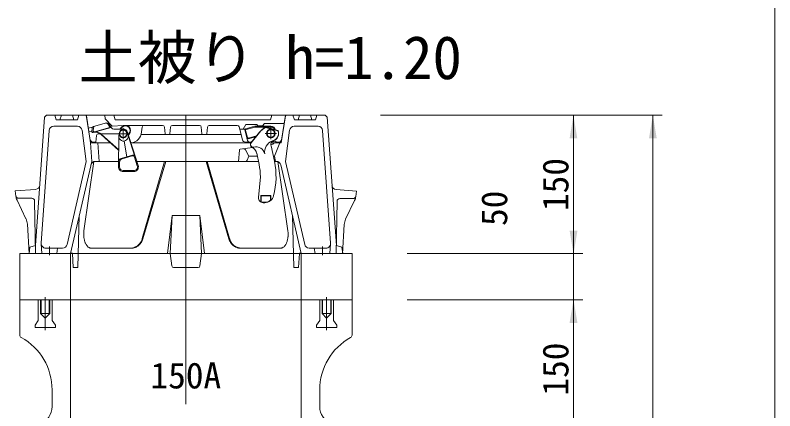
# Model space of a CAD drawing. Units: millimetres, scale not verified. Extents: x -6861 to 6881, y -3554 to 3095.
# Drawn here: x 6038 to 6861, y 736 to 1165 of the extents above; entities that cross this region are included whole.
import ezdxf
from ezdxf.enums import TextEntityAlignment as Align

# ---------------------------------------------------------------- set-up
doc = ezdxf.new("R2010")
doc.units = ezdxf.units.MM
doc.header["$LTSCALE"] = 20
for name, color, linetype, lineweight in [('0-3_TEMP', 3, 'Continuous', 18), ('0-4_細線', 7, 'Continuous', 18), ('0-6_寸法', 1, 'Continuous', 18), ('0-7_注釈', 1, 'Continuous', 18), ('0-9_枠線', 6, 'Continuous', 18)]:
    doc.layers.add(name, color=color, linetype=linetype, lineweight=lineweight)
doc.styles.add('ＭＳ ゴシック', font='')
doc.styles.get('ＭＳ ゴシック').set_extended_font_data('MS Gothic')

msp = doc.modelspace()

# ---------------------------------------------------------------- linework, layer by layer
at = {"layer": '0-3_TEMP'}
for p, q in [((6222.8, 1056.78), (6222.8, 891.78)), ((6074.8, 914.7), (6074.8, 905.25)), ((6370.8, 914.7), (6370.8, 905.25)), ((6099.8, 906.78), (6106.2, 906.78)), ((6205.8, 906.78), (6239.8, 906.78)), ((6222.8, 906.78), (6222.8, 743.78)), ((6339.4, 906.78), (6345.8, 906.78)), ((6070.3, 859.78), (6070.3, 823.78)), ((6375.3, 859.78), (6375.3, 823.78))]:
    msp.add_line(p, q, dxfattribs=at)
at = {"layer": '0-4_細線'}
for p, q in [((6069.65, 1054.78), (6059.8, 915.78)), ((6069.65, 1054.78), (6071.8, 1056.78)), ((6071.8, 1056.78), (6373.8, 1056.78)), ((6080.8, 1056.78), (6082.3, 1051.78)), ((6087.8, 1056.78), (6086.3, 1051.78)), ((6099.8, 1056.78), (6101.3, 1051.78)), ((6106.8, 1056.78), (6105.3, 1051.78)), ((6114.3, 1056.78), (6114.89, 1056.18)), ((6119.07, 1029.78), (6114.8, 1056.78)), ((6114.89, 1056.18), (6119.55, 1026.78)), ((6134.8, 1056.78), (6135.3, 1052.78)), ((6144.8, 1056.78), (6146.3, 1051.78)), ((6315.8, 1056.78), (6314.3, 1051.78)), ((6330.7, 1056.18), (6326.05, 1026.78)), ((6326.52, 1029.78), (6330.8, 1056.78)), ((6331.3, 1056.78), (6330.7, 1056.18)), ((6338.8, 1056.78), (6340.3, 1051.78)), ((6345.8, 1056.78), (6344.3, 1051.78)), ((6357.8, 1056.78), (6359.3, 1051.78)), ((6364.8, 1056.78), (6363.3, 1051.78)), ((6375.94, 1054.78), (6373.8, 1056.78)), ((6375.94, 1054.78), (6385.8, 915.78)), ((6082.3, 1051.78), (6105.3, 1051.78)), ((6122.68, 1044.59), (6136.9, 1048.4)), ((6135.3, 1052.78), (6142.8, 1044.78)), ((6138.07, 1047.3), (6140.57, 1043.52)), ((6138.77, 1047.95), (6139.63, 1048.15)), ((6139.09, 1047.57), (6142.03, 1043.12)), ((6142.8, 1044.78), (6154.8, 1045.78)), ((6314.3, 1051.78), (6146.3, 1051.78)), ((6154.8, 1045.78), (6175.65, 1045.78)), ((6197.49, 1045.78), (6166.47, 1045.78)), ((6237.49, 1045.78), (6208.11, 1045.78)), ((6278.44, 1045.78), (6248.11, 1045.78)), ((6299.8, 1046.78), (6300.8, 1045.28)), ((6307.8, 1047.78), (6305.8, 1045.28)), ((6307.8, 1047.78), (6329.37, 1047.78)), ((6363.3, 1051.78), (6340.3, 1051.78)), ((6074.63, 1040.13), (6065.98, 918.13)), ((6079.62, 1044.78), (6105.41, 1044.78)), ((6110.37, 1040.43), (6114.8, 1006.78)), ((6116.99, 1042.92), (6121.73, 1044.02)), ((6117.62, 1038.96), (6120.78, 1039.69)), ((6120.73, 1039.29), (6121.22, 1042.93)), ((6121.85, 1038.16), (6141.78, 1043.5)), ((6121.9, 1038.17), (6122.34, 1038.25)), ((6122.35, 1040.07), (6122.96, 1044.67)), ((6123.6, 1038.97), (6141.59, 1043.79)), ((6141.18, 1044.4), (6142.8, 1044.78)), ((6144.53, 1041.78), (6154.8, 1041.78)), ((6153.41, 1044.17), (6151.02, 1041.78)), ((6151.73, 1041.78), (6153.76, 1043.81)), ((6154.8, 1042.78), (6154.8, 1030.78)), ((6171.06, 1002.3), (6159.56, 1038.3)), ((6174.84, 1038.64), (6175.3, 1043.95)), ((6199.48, 1043.98), (6200.21, 1036.68)), ((6206.12, 1043.98), (6205.39, 1036.68)), ((6240.21, 1036.68), (6239.48, 1043.98)), ((6245.39, 1036.68), (6246.12, 1043.98)), ((6284.2, 1030), (6280.37, 1044.29)), ((6281.05, 1041.78), (6286.74, 1041.78)), ((6289.58, 1029.26), (6286.48, 1040.81)), ((6287.19, 1042.04), (6297.42, 1044.78)), ((6289.41, 1032.78), (6287.4, 1040.28)), ((6288.11, 1041.5), (6297.52, 1044.03)), ((6302.39, 1038.29), (6293.29, 1026.9)), ((6302.58, 1038.13), (6293.49, 1026.74)), ((6297.42, 1044.78), (6314.8, 1044.78)), ((6297.52, 1044.03), (6314.8, 1044.03)), ((6300.8, 1045.28), (6305.8, 1045.28)), ((6308.99, 1043.76), (6309.02, 1043.49)), ((6308.99, 1043.76), (6322.73, 1040.08)), ((6309.02, 1043.49), (6322.54, 1039.87)), ((6314.8, 1031.03), (6314.8, 1043.03)), ((6322.54, 1039.87), (6322.73, 1040.08)), ((6335.22, 1040.43), (6330.8, 1006.78)), ((6365.97, 1044.78), (6340.18, 1044.78)), ((6370.96, 1040.13), (6379.61, 918.13)), ((6119.07, 1029.78), (6121.07, 1027.78)), ((6119.07, 1029.78), (6121.07, 1027.78)), ((6119.07, 1029.78), (6121.07, 1027.78)), ((6119.07, 1029.78), (6121.07, 1027.78)), ((6125.83, 1034.99), (6125.07, 1027.78)), ((6129.44, 1036.78), (6127.76, 1036.78)), ((6149.8, 1018.78), (6130.83, 1035.85)), ((6131.31, 1036.78), (6149.48, 1036.78)), ((6149.94, 1019.32), (6131.41, 1036)), ((6148.8, 1036.78), (6160.8, 1036.78)), ((6149.8, 1000.81), (6150.05, 1033.73)), ((6150.05, 1033.73), (6150.31, 1037.12)), ((6167.41, 1012.18), (6159.89, 1035.74)), ((6160.24, 1036.15), (6160.83, 1036.74)), ((6160.42, 1035.62), (6161.19, 1036.39)), ((6282.65, 1035.78), (6174.25, 1035.78)), ((6290.1, 1031.18), (6298.38, 1033.4)), ((6290.63, 1032.07), (6299.16, 1034.36)), ((6308.8, 1037.03), (6320.8, 1037.03)), ((6324.52, 1027.78), (6326.52, 1029.78)), ((6119.55, 1026.78), (6120.8, 1006.78)), ((6119.55, 1026.78), (6140.67, 1026.78)), ((6125.07, 1027.78), (6121.07, 1027.78)), ((6127.3, 1026.78), (6128.8, 1006.78)), ((6158.6, 1011.59), (6156, 1028.85)), ((6164.49, 1026.78), (6222.8, 1026.78)), ((6292.96, 1026.78), (6222.8, 1026.78)), ((6281.6, 1019.88), (6294.79, 1021.65)), ((6287.1, 1027.78), (6293.82, 1027.78)), ((6315.14, 1023.56), (6318.69, 1006.87)), ((6326.05, 1026.78), (6315.44, 1026.78)), ((6315.9, 1027.99), (6320.09, 1028.78)), ((6324.55, 1026.78), (6318.8, 1012.28)), ((6320.2, 1027.78), (6320.09, 1028.78)), ((6320.2, 1027.78), (6324.52, 1027.78)), ((6152.76, 1010.07), (6164.97, 1013.5)), ((6153.72, 1009.63), (6164.66, 1012.7)), ((6280.73, 1018.97), (6279.8, 1006.78)), ((6287.43, 1019.27), (6290.8, 1012.28)), ((6299.47, 1015.55), (6302.06, 1003.33)), ((6094.07, 916.66), (6114.8, 1006.78)), ((6097.8, 906.78), (6120.8, 1006.78)), ((6123.12, 1006.5), (6112.3, 931.69)), ((6124.78, 1006.78), (6149.63, 1006.78)), ((6150.8, 1000.78), (6150.8, 1005.78)), ((6170.11, 1001.99), (6167.11, 1011.38)), ((6169.86, 1006.78), (6222.8, 1006.78)), ((6175.57, 923.09), (6199.66, 1006.78)), ((6176.21, 922.98), (6200.95, 1006.78)), ((6300.96, 1006.78), (6222.8, 1006.78)), ((6269.38, 922.98), (6244.65, 1006.78)), ((6270.03, 923.09), (6245.93, 1006.78)), ((6272.18, 1006.78), (6267.75, 1006.78)), ((6290.8, 1012.28), (6289.28, 1008.09)), ((6300.13, 1012.28), (6290.8, 1012.28)), ((6318.8, 1012.28), (6317.78, 1012.28)), ((6318.8, 1012.28), (6319.8, 1006.78)), ((6320.82, 1006.78), (6318.89, 1006.78)), ((6322.47, 1006.5), (6333.3, 931.69)), ((6351.52, 916.66), (6330.8, 1006.78)), ((6154.8, 996.78), (6166.3, 996.78)), ((6347.8, 906.78), (6325.69, 1002.9)), ((6154.8, 995.78), (6166.3, 995.78)), ((6303.46, 990.03), (6301.49, 967.46)), ((6059.82, 976.45), (6037.8, 974.78)), ((6037.8, 974.78), (6038.49, 969.2)), ((6039.85, 964.57), (6049.51, 944.45)), ((6041.45, 966.78), (6055.85, 966.78)), ((6058.85, 963.83), (6059.8, 906.78)), ((6304.3, 969.53), (6303.8, 969.76)), ((6303.8, 969.76), (6314.8, 969.76)), ((6303.8, 969.76), (6303.8, 962.8)), ((6303.8, 962.8), (6304.3, 963.08)), ((6304.3, 969.53), (6314.3, 969.53)), ((6304.3, 969.53), (6304.3, 963.08)), ((6314.3, 969.53), (6314.8, 969.76)), ((6314.3, 969.53), (6314.3, 964.79)), ((6314.3, 964.79), (6314.8, 964.56)), ((6314.8, 969.76), (6314.8, 964.56)), ((6386.57, 963.52), (6385.52, 906.47)), ((6403.98, 966.44), (6389.58, 966.46)), ((6405.57, 964.23), (6395.87, 944.13)), ((6306.47, 962.53), (6308.14, 962.53)), ((6306.47, 962.03), (6308.14, 962.03)), ((6105.8, 891.78), (6107.3, 948.08)), ((6207.8, 948.08), (6237.8, 948.08)), ((6237.8, 948.08), (6242.8, 906.78)), ((6239.8, 906.78), (6237.8, 948.08)), ((6339.8, 891.78), (6338.3, 948.08)), ((6050.97, 938.82), (6052.8, 906.78)), ((6394.41, 938.49), (6392.52, 906.46)), ((6053.8, 913.78), (6052.8, 906.78)), ((6053.8, 913.78), (6059.8, 915.78)), ((6066.8, 906.78), (6065.98, 917.39)), ((6378.8, 906.78), (6379.61, 917.39)), ((6391.8, 913.78), (6385.8, 915.78)), ((6391.8, 913.78), (6392.8, 906.78)), ((6042.8, 906.78), (6402.8, 906.78)), ((6042.8, 906.78), (6042.8, 856.78)), ((6052.8, 906.78), (6097.8, 906.78)), ((6070.97, 912.78), (6089.2, 912.78)), ((6083.8, 912.78), (6082.8, 906.78)), ((6097.8, 906.78), (6099.8, 906.78)), ((6097.8, 906.78), (6097.8, 856.78)), ((6099.8, 906.78), (6100.8, 891.78)), ((6106.2, 906.78), (6205.8, 906.78)), ((6120.06, 912.78), (6163.78, 912.78)), ((6205.8, 906.78), (6207.57, 893.51)), ((6239.8, 906.78), (6238.03, 893.51)), ((6339.4, 906.78), (6239.8, 906.78)), ((6325.53, 912.78), (6281.81, 912.78)), ((6345.8, 906.78), (6344.8, 891.78)), ((6347.8, 906.78), (6345.8, 906.78)), ((6392.8, 906.78), (6347.8, 906.78)), ((6347.8, 906.78), (6347.8, 856.78)), ((6374.63, 912.78), (6356.4, 912.78)), ((6361.8, 912.78), (6362.8, 906.78)), ((6402.8, 906.78), (6402.8, 856.78)), ((6100.8, 891.78), (6105.8, 891.78)), ((6236.05, 891.78), (6209.24, 891.78)), ((6344.8, 891.78), (6339.8, 891.78)), ((6042.8, 856.78), (6402.8, 856.78)), ((6042.8, 856.78), (6042.8, 818.57)), ((6062.8, 856.78), (6062.8, 834.28)), ((6065.3, 856.78), (6065.3, 841.78)), ((6065.9, 856.78), (6065.9, 841.18)), ((6074.7, 856.78), (6074.7, 841.18)), ((6077.8, 856.78), (6077.8, 834.28)), ((6097.8, 856.78), (6097.8, 706.78)), ((6347.8, 856.78), (6347.8, 706.78)), ((6367.8, 856.78), (6367.8, 834.28)), ((6370.3, 856.78), (6370.3, 841.78)), ((6370.9, 856.78), (6370.9, 841.18)), ((6379.7, 856.78), (6379.7, 841.18)), ((6380.3, 856.78), (6380.3, 841.78)), ((6382.8, 856.78), (6382.8, 834.28)), ((6402.8, 856.78), (6402.8, 818.57)), ((6065.3, 841.78), (6075.3, 841.78)), ((6065.3, 841.78), (6070.3, 836.78)), ((6370.3, 841.78), (6375.3, 836.78)), ((6380.3, 841.78), (6370.3, 841.78)), ((6380.3, 841.78), (6375.3, 836.78)), ((6062.8, 834.28), (6059.3, 829.28)), ((6077.8, 834.28), (6081.3, 829.28)), ((6059.3, 829.28), (6059.3, 826.78)), ((6059.3, 826.78), (6081.3, 826.78)), ((6081.3, 829.28), (6081.3, 826.78)), ((6386.3, 826.78), (6364.3, 826.78)), ((6077.8, 759.11), (6077.8, 741.14)), ((6367.8, 759.11), (6367.8, 741.14))]:
    msp.add_line(p, q, dxfattribs=at)
for points in [[(6284.91, 1041.78), (6287.8, 1046.78), (6299.8, 1046.78)], [(6385.62, 976.14), (6407.64, 974.43), (6406.94, 968.86)], [(6205.8, 906.78), (6207.8, 948.08), (6202.8, 906.78)], [(6075.3, 856.78), (6075.3, 841.78), (6070.3, 836.78)], [(6367.8, 834.28), (6364.3, 829.28), (6364.3, 826.78)], [(6382.8, 834.28), (6386.3, 829.28), (6386.3, 826.78)]]:
    msp.add_lwpolyline(points, dxfattribs=at)
for centre, radius in [((6154.8, 1036.78), 4.5), ((6154.8, 1036.78), 4), ((6314.8, 1037.03), 4.75), ((6314.8, 1037.03), 4)]:
    msp.add_circle(centre, radius, dxfattribs=at)
for centre, radius, start, end in [((6136.4, 1046.2), 2, 33.435, 105), ((6137.42, 1046.47), 2, 33.435, 105), ((6157.3, 1040.28), 5.5, 315, 135), ((6177.29, 1043.78), 2, 90, 175), ((6197.49, 1043.78), 2, 5.711, 90), ((6208.11, 1043.78), 2, 90, 174.289), ((6237.49, 1043.78), 2, 5.711, 90), ((6248.11, 1043.78), 2, 90, 174.289), ((6278.44, 1043.78), 2, 15, 90), ((6079.62, 1039.78), 5, 90, 175.943), ((6105.41, 1039.78), 5, 7.496, 90), ((6121.72, 1039.16), 1, 172.38, 285), ((6123.2, 1042.66), 2, 105, 172.38), ((6124.72, 1028.57), 10, 48.003, 105), ((6123.34, 1039.94), 1, 172.38, 285), ((6124.14, 1028.42), 10, 48.003, 100.392), ((6131.31, 1039.78), 3, 239.518, 270), ((6144.53, 1044.78), 3, 213.435, 270), ((6157.3, 1040.28), 5, 315, 135), ((6154.8, 1036.78), 5, 17.716, 90), ((6161.88, 1039.78), 13, 275.889, 355), ((6287.45, 1041.07), 1, 105, 195), ((6288.37, 1040.54), 1, 104.999, 195), ((6318.8, 1025.19), 21, 117.828, 141.396), ((6318.8, 1025.19), 20.75, 118.098, 141.396), ((6314.8, 1039.28), 5.5, 18.873, 90), ((6314.8, 1039.28), 4.75, 25.614, 90), ((6314.8, 1037.03), 8.25, 282.029, 20.153), ((6314.8, 1037.03), 8.5, 289.465, 21.032), ((6340.18, 1039.78), 5, 90, 172.504), ((6365.97, 1039.78), 5, 4.057, 90), ((6127.82, 1034.78), 2, 90, 173.991), ((6155.14, 1033.87), 5.09, 179.563, 17.716), ((6201.2, 1036.78), 1, 185.711, 270.001), ((6204.39, 1036.78), 1, 270, 354.289), ((6241.2, 1036.78), 1, 185.711, 270), ((6244.39, 1036.78), 1, 269.999, 354.289), ((6287.1, 1030.78), 3, 195, 270), ((6289.84, 1032.14), 1, 194.999, 285), ((6290.38, 1033.04), 1, 194.999, 285), ((6291.51, 1029.78), 2, 195, 270), ((6320.59, 1017.14), 12.5, 109.028, 190.412), ((6318.8, 1025.19), 4, 106.971, 204), ((6295.64, 1025.03), 3, 141.396, 242.755), ((6295.64, 1025.03), 2.75, 141.396, 283.399), ((6289.68, 1013.47), 10, 12, 62.755), ((6298.56, 1012.62), 10, 13.096, 103.289), ((6311.33, 1033.95), 10, 292.623, 314.134), ((6165.2, 1010.78), 2, 17.716, 105.689), ((6165.51, 1011.58), 2, 17.716, 105.689), ((6281.73, 1018.89), 1, 97.625, 175.601), ((6285.62, 1018.4), 2, 25.722, 97.625), ((6124.78, 1001.78), 5, 90, 167.047), ((6153.84, 1006.22), 4, 105.689, 179.563), ((6154.8, 1005.78), 4, 105.689, 180), ((6287.4, 1008.78), 2, 270, 340.017), ((6239.46, 990.03), 81, 345.314, 12), ((6320.82, 1001.78), 5, 12.953, 90), ((6154.8, 1000.78), 5, 179.204, 270), ((6154.8, 1000.78), 4, 180, 270), ((6166.3, 1000.78), 5, 270, 17.716), ((6166.3, 1000.78), 4, 270, 17.716), ((6239.46, 990.03), 64, 0, 12), ((6059.44, 981.44), 5, 274.344, 355.943), ((6386.01, 981.13), 5, 183.949, 265.548), ((6041.45, 969.78), 3, 187.125, 270), ((6053.38, 971.06), 15, 187.125, 205.641), ((6055.85, 963.78), 3, 0.955, 90), ((6306.47, 967.03), 5, 175, 270), ((6306.47, 967.03), 4.5, 241.158, 270), ((6308.14, 972.03), 10, 270, 345.314), ((6308.14, 972.03), 9.5, 270, 310.388), ((6389.57, 963.46), 3, 89.893, 178.938), ((6403.98, 969.44), 3, 269.893, 352.768), ((6392.05, 970.75), 15, 334.252, 352.768), ((6035.99, 937.96), 15, 3.27, 25.641), ((6409.38, 937.61), 15, 154.251, 176.622), ((6126.86, 929.2), 14.77, 170.31074, 176.88008), ((6318.73, 929.2), 14.77, 3.11892, 9.68825), ((6127.01, 927.62), 15, 177.42047, 183.98981), ((6126.98, 928.41), 14.95, 173.89277, 180.46211), ((6126.94, 926.82), 14.9, 180.96172, 187.53106), ((6126.79, 926.04), 14.66, 184.58302, 191.15236), ((6126.55, 925.28), 14.3, 188.35914, 194.92847), ((6161.35, 927.11), 14.78, 339.32468, 343.78471), ((6162.03, 927.11), 14.78, 339.32468, 343.78471), ((6283.57, 927.11), 14.78, 196.2168, 200.67683), ((6284.25, 927.11), 14.78, 196.21538, 200.67541), ((6319.05, 925.28), 14.3, 345.0715, 351.64084), ((6318.8, 926.04), 14.66, 348.84661, 355.41595), ((6318.65, 926.82), 14.9, 352.46994, 359.03928), ((6318.61, 928.41), 14.95, 359.5389, 6.10824), ((6318.59, 927.62), 15, 356.00919, 2.57852), ((6070.97, 917.78), 5, 175.943, 270), ((6089.2, 917.78), 5, 270, 347.047), ((6126.22, 924.56), 13.81, 192.36873, 198.93806), ((6125.81, 923.88), 13.21, 196.70895, 203.27829), ((6125.33, 923.24), 12.52, 201.49676, 208.0661), ((6124.77, 922.67), 11.76, 206.87362, 213.44296), ((6124.16, 922.17), 10.97, 213.01027, 219.57961), ((6123.49, 921.73), 10.18, 220.10416, 226.6735), ((6122.78, 921.38), 9.44, 228.3576, 234.92694), ((6162.46, 926.02), 13.36, 290.43589, 294.89592), ((6163.14, 926.02), 13.36, 290.43589, 294.89592), ((6162.32, 926.07), 13.47, 295.31835, 299.77837), ((6163, 926.07), 13.47, 295.31759, 299.77762), ((6162.19, 926.14), 13.59, 300.11715, 304.57718), ((6162.87, 926.14), 13.59, 300.11802, 304.57805), ((6162.07, 926.21), 13.72, 304.82668, 309.2867), ((6162.74, 926.21), 13.72, 304.82668, 309.2867), ((6161.95, 926.3), 13.86, 309.44394, 313.90396), ((6162.63, 926.3), 13.86, 309.44394, 313.90396), ((6161.84, 926.39), 14.01, 313.96603, 318.42606), ((6162.51, 926.39), 14.01, 313.96603, 318.42606), ((6161.73, 926.49), 14.15, 318.39462, 322.85465), ((6162.41, 926.49), 14.15, 318.39462, 322.85465), ((6161.64, 926.6), 14.3, 322.73468, 327.19471), ((6161.55, 926.72), 14.43, 326.98817, 331.44819), ((6162.32, 926.6), 14.3, 322.73341, 327.19344), ((6161.47, 926.84), 14.56, 331.16694, 335.62697), ((6162.23, 926.72), 14.43, 326.98948, 331.44951), ((6161.4, 926.97), 14.67, 335.27597, 339.736), ((6162.15, 926.84), 14.56, 331.16694, 335.62697), ((6162.08, 926.97), 14.67, 335.27597, 339.736), ((6283.51, 926.97), 14.67, 200.26406, 204.72408), ((6283.44, 926.84), 14.56, 204.3731, 208.83313), ((6284.19, 926.97), 14.67, 200.26406, 204.72408), ((6283.37, 926.72), 14.43, 208.55057, 213.0106), ((6284.12, 926.84), 14.56, 204.3731, 208.83313), ((6283.28, 926.6), 14.3, 212.80665, 217.26668), ((6284.04, 926.72), 14.43, 208.55057, 213.0106), ((6283.18, 926.49), 14.15, 217.14434, 221.60437), ((6283.96, 926.6), 14.3, 212.80665, 217.26668), ((6283.86, 926.49), 14.15, 217.14555, 221.60557), ((6283.08, 926.39), 14.01, 221.57518, 226.03521), ((6283.76, 926.39), 14.01, 221.57405, 226.03407), ((6282.97, 926.3), 13.86, 226.09615, 230.55618), ((6283.65, 926.3), 13.86, 226.09615, 230.55618), ((6282.85, 926.21), 13.72, 230.71233, 235.17235), ((6283.53, 926.21), 13.72, 230.7133, 235.17332), ((6282.72, 926.14), 13.59, 235.42309, 239.88312), ((6283.4, 926.14), 13.59, 235.42222, 239.88225), ((6282.59, 926.07), 13.47, 240.22163, 244.68165), ((6283.27, 926.07), 13.47, 240.22238, 244.68241), ((6282.46, 926.02), 13.36, 245.10423, 249.56426), ((6283.14, 926.02), 13.36, 245.10423, 249.56426), ((6322.82, 921.38), 9.44, 305.07392, 311.64326), ((6322.1, 921.73), 10.18, 313.32533, 319.89467), ((6321.44, 922.17), 10.97, 320.42039, 326.98973), ((6320.82, 922.67), 11.76, 326.55807, 333.12741), ((6320.27, 923.24), 12.52, 331.93385, 338.50319), ((6319.78, 923.88), 13.21, 336.7206, 343.28994), ((6319.37, 924.56), 13.81, 341.06298, 347.63232), ((6356.4, 917.78), 5, 192.953, 270), ((6374.63, 917.78), 5, 270, 4.057), ((6098.8, 906.03), 1.25, 36.87, 143.13), ((6122.03, 921.11), 8.8, 237.91499, 244.48433), ((6121.25, 920.93), 8.33, 248.76546, 255.3348), ((6120.46, 920.84), 8.07, 260.60549, 267.17483), ((6163.03, 925.9), 13.13, 270.31854, 274.77857), ((6163.71, 925.9), 13.13, 270.31854, 274.77857), ((6162.88, 925.91), 13.15, 275.40614, 279.86617), ((6163.56, 925.91), 13.15, 275.40614, 279.86617), ((6162.74, 925.94), 13.2, 280.46637, 284.9264), ((6163.42, 925.94), 13.2, 280.466, 284.92603), ((6162.6, 925.97), 13.27, 285.48095, 289.94098), ((6163.27, 925.97), 13.27, 285.48146, 289.94149), ((6282.32, 925.97), 13.27, 250.05918, 254.51921), ((6283, 925.97), 13.27, 250.05867, 254.5187), ((6282.18, 925.94), 13.2, 255.0736, 259.53363), ((6282.86, 925.94), 13.2, 255.07397, 259.534), ((6282.03, 925.91), 13.15, 260.13383, 264.59386), ((6282.71, 925.91), 13.15, 260.13361, 264.59364), ((6281.89, 925.9), 13.13, 265.22143, 269.68146), ((6282.57, 925.9), 13.13, 265.2215, 269.68153), ((6325.13, 920.84), 8.08, 272.82479, 279.39413), ((6324.34, 920.93), 8.33, 284.66593, 291.23527), ((6323.57, 921.11), 8.8, 295.51485, 302.08419), ((6346.8, 906.03), 1.25, 36.87, 143.13), ((6209.55, 893.78), 2, 187.595, 270), ((6236.05, 893.78), 2, 270, 352.405), ((6045.8, 818.57), 3, 180, 240.968), ((6012.8, 759.11), 65, 0, 60.968), ((6432.8, 759.11), 65, 119.032, 180), ((6399.8, 818.57), 3, 299.032, 0), ((6057.8, 741.14), 20, 290.354, 0), ((6387.8, 741.14), 20, 180, 249.646)]:
    msp.add_arc(centre, radius, start, end, dxfattribs=at)
at = {"layer": '0-6_寸法'}
for p, q in [((6433.8, 1056.78), (6738.79, 1056.78)), ((6433.8, 1056.78), (6652.74, 1056.78)), ((6642.74, 66.78), (6642.74, 1056.78)), ((6728.79, 106.78), (6728.79, 1056.78)), ((6462.64, 906.78), (6652.74, 906.78)), ((6462.8, 906.78), (6652.89, 906.78)), ((6462.64, 856.78), (6652.74, 856.78)), ((6462.8, 856.78), (6652.89, 856.78))]:
    msp.add_line(p, q, dxfattribs=at)
for points in [[(6638.57, 1031.78), (6642.74, 1056.78), (6646.9, 1031.78)], [(6724.63, 1031.78), (6728.79, 1056.78), (6732.96, 1031.78)], [(6638.57, 931.78), (6642.74, 906.78), (6646.9, 931.78)], [(6638.72, 931.78), (6642.89, 906.78), (6647.06, 931.78)], [(6638.57, 831.78), (6642.74, 856.78), (6646.9, 831.78)], [(6638.72, 831.78), (6642.89, 856.78), (6647.06, 831.78)]]:
    msp.add_solid(points, dxfattribs=at)
at = {"layer": '0-9_枠線'}
msp.add_line((6860.93, 3094.96), (6860.93, -705.04), dxfattribs=at)

# ---------------------------------------------------------------- texts
at = {"layer": '0-6_寸法', "style": 'ＭＳ ゴシック'}
for s, p in [('150', (6645.78, 952.98)), ('50', (6579.42, 936.77)), ('150', (6645.78, 752.98))]:
    msp.add_text(s, height=28.15, rotation=90, dxfattribs=at).set_placement(p, align=Align.BOTTOM_LEFT)
at = {"layer": '0-7_注釈', "style": 'ＭＳ ゴシック'}
for s, height, p in [('土被り h=1.20', 46.92, (6106.49, 1081.83)), ('150A', 28.15, (6184.4, 752.24))]:
    msp.add_text(s, height=height, dxfattribs=at).set_placement(p, align=Align.BOTTOM_LEFT)

doc.saveas('drawing.dxf')
